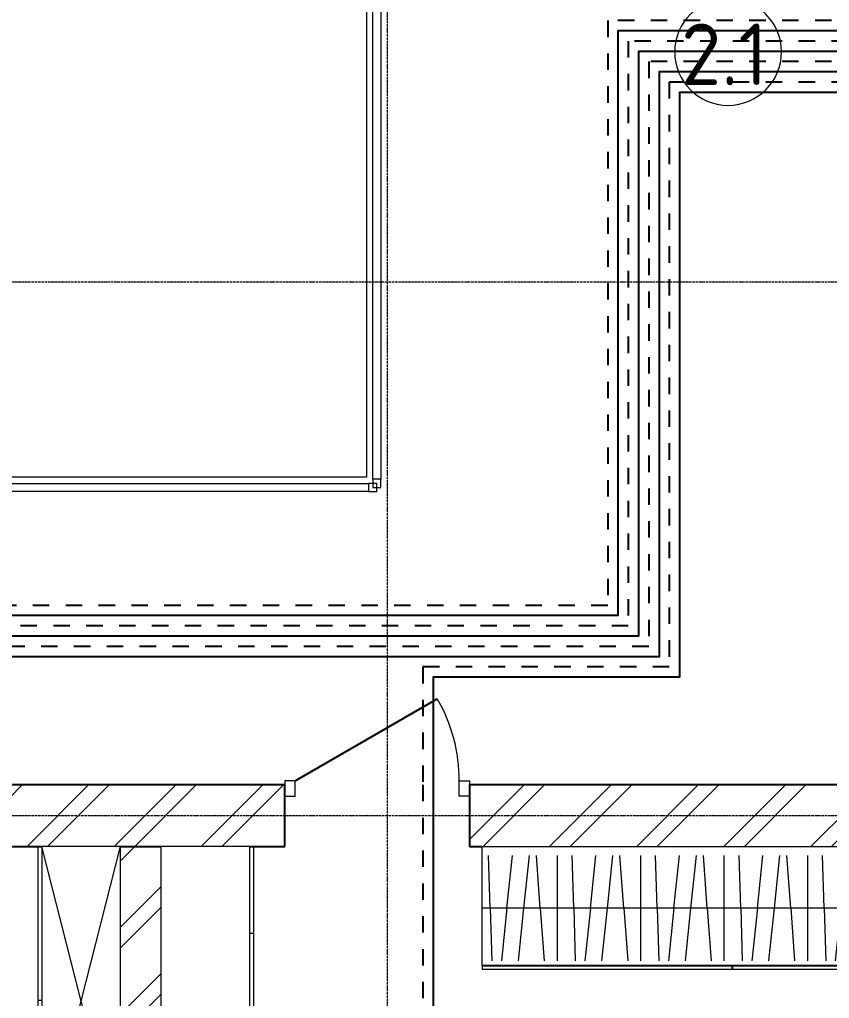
# Model space of a CAD drawing. Header units: millimetres. Extents: x -5016 to 22834, y -6019 to 18943.
# Drawn here: x 7710 to 11655, y 5409 to 10180 of the extents above; entities that cross this region are included whole.
import ezdxf

# ---------------------------------------------------------------- set-up
doc = ezdxf.new("R2010")
doc.units = ezdxf.units.MM
doc.linetypes.add('ОВ_ПУНКТ', pattern=[160, 80, -80])
doc.linetypes.add('Осевая 12-2-2', pattern=[16, 12, -2, 0, -2])
for name, color, linetype, lineweight in [('A-AREA-IDEN', 8, 'Continuous', 13), ('A-DETL-GENF', 9, 'Continuous', 13), ('A-DOOR', 8, 'Continuous', 13), ('A-FLOR', 9, 'Continuous', 13), ('A-GLAZ-CWMG', 8, 'Continuous', 13), ('A-WALL', 8, 'Continuous', 13), ('A-WALL-PATT', 8, 'Continuous', 13), ('I-FURN', 9, 'Continuous', 13), ('S-GRID', 8, 'Continuous', 13), ('АР_подложка', 8, 'Continuous', 13), ('ОВ_Т1', 1, 'Continuous', 50), ('ОВ_Т2', 5, 'Continuous', 50)]:
    doc.layers.add(name, color=color, linetype=linetype, lineweight=lineweight)
doc.styles.add('GOST Common', font='GOST_Common.ttf', dxfattribs={"height": 300})
pattern_1 = [(45, (0, 0), (-212.132, 212.132), []), (45, (0, 100), (-212.132, 212.132), [])]

# ---------------------------------------------------------------- blocks, each defined once
blk = doc.blocks.new('INT 18 Шкаф - INT 18 Шкаф-1564839-Этаж 2 - Планировка')
at = {"layer": 'A-DETL-GENF'}
for p, q in [((-1179.3, -307), (-1179.3, 207)), ((-1098, -50), (-1116.8, 207)), ((-1016.7, -50), (-989.7, 207)), ((-935.3, -50), (-908.3, 207)), ((-854, -50), (-861.9, 207)), ((-772.7, -307), (-772.7, 207)), ((-691.3, -50), (-710.2, 207)), ((-610, -50), (-583, 207)), ((-528.7, -50), (-501.7, 207)), ((-447.3, -50), (-455.2, 207)), ((-366, -307), (-366, 207)), ((-284.7, -50), (-303.5, 207)), ((-203.3, -50), (-176.3, 207)), ((-122, -50), (-95, 207)), ((-40.7, -50), (-48.5, 207)), ((40.7, -307), (40.7, 207)), ((122, -50), (103.2, 207)), ((203.3, -50), (230.3, 207)), ((284.7, -50), (311.7, 207)), ((366, -50), (358.1, 207)), ((447.3, -307), (447.3, 207)), ((528.7, -50), (509.8, 207)), ((610, -50), (637, 207)), ((691.3, -50), (718.3, 207)), ((772.7, -50), (764.8, 207)), ((854, -307), (854, 207)), ((935.3, -50), (916.5, 207)), ((1016.7, -50), (1043.7, 207)), ((1098, -50), (1125, 207)), ((1179.3, -50), (1171.5, 207)), ((-1220, -50), (-813.3, -50)), ((-1098, -50), (-1079.2, -307)), ((-1043.7, -307), (-1016.7, -50)), ((-935.3, -50), (-962.3, -307)), ((-854, -50), (-846.1, -307)), ((-813.3, -50), (-406.7, -50)), ((-691.3, -50), (-672.5, -307)), ((-637, -307), (-610, -50)), ((-528.7, -50), (-555.7, -307)), ((-447.3, -50), (-439.5, -307)), ((-406.7, -50), (0, -50)), ((-284.7, -50), (-265.8, -307)), ((-230.3, -307), (-203.3, -50)), ((-122, -50), (-149, -307)), ((-40.7, -50), (-32.8, -307)), ((0, -50), (406.7, -50)), ((122, -50), (140.8, -307)), ((176.3, -307), (203.3, -50)), ((284.7, -50), (257.7, -307)), ((366, -50), (373.9, -307)), ((406.7, -50), (813.3, -50)), ((528.7, -50), (547.5, -307)), ((583, -307), (610, -50)), ((691.3, -50), (664.3, -307)), ((772.7, -50), (780.5, -307)), ((813.3, -50), (1220, -50)), ((935.3, -50), (954.2, -307)), ((989.7, -307), (1016.7, -50)), ((1098, -50), (1071, -307)), ((1179.3, -50), (1187.2, -307))]:
    blk.add_line(p, q, dxfattribs=at)
at = {"layer": 'I-FURN'}
for p, q in [((-1218.5, 250), (-0.8, 250)), ((-1218.5, 250), (-1218.5, 232)), ((-0.8, 232), (-0.8, 250)), ((0.8, 250), (1218.5, 250)), ((0.8, 250), (0.8, 232)), ((1218.5, 232), (1218.5, 250)), ((-1220, 230), (-1220, -350)), ((-1220, 230), (1220, 230)), ((-0.8, 232), (-1218.5, 232)), ((1218.5, 232), (0.8, 232)), ((1220, -350), (1220, 230)), ((1220, -350), (-1220, -350))]:
    blk.add_line(p, q, dxfattribs=at)
blk = doc.blocks.new('INT 18 Шкаф - INT 18 Шкаф-1564877-Этаж 2 - Планировка')
at = {"layer": 'I-FURN'}
for p, q in [((-421, 100), (-0.8, 100)), ((-421, 100), (-421, 82)), ((-0.8, 82), (-0.8, 100)), ((0.8, 100), (421, 100)), ((0.8, 100), (0.8, 82)), ((421, 82), (421, 100)), ((-422.5, 80), (-422.5, -350)), ((-422.5, 80), (422.5, 80)), ((-0.8, 82), (-421, 82)), ((421, 82), (0.8, 82)), ((422.5, -350), (422.5, 80)), ((422.5, -350), (-422.5, -350))]:
    blk.add_line(p, q, dxfattribs=at)
blk = doc.blocks.new('Прямоугольный импост - Прямоугольный импост чёрный-1565332-Этаж 2 - Планировка')
at = {"layer": 'A-GLAZ-CWMG'}
for p, q in [((2408.2, 12592.6), (11578.2, 12592.6)), ((11578.2, 12552.6), (2408.2, 12552.6)), ((11578.2, 12592.6), (11578.2, 12552.6))]:
    blk.add_line(p, q, dxfattribs=at)
blk = doc.blocks.new('Прямоугольный импост - Прямоугольный импост чёрный-1565335-Этаж 2 - Планировка')
at = {"layer": 'A-GLAZ-CWMG'}
for p, q in [((0, 20), (-40, 20)), ((-40, 20), (-40, -20)), ((0, -20), (0, 20)), ((-40, -20), (0, -20))]:
    blk.add_line(p, q, dxfattribs=at)
blk = doc.blocks.new('Прямоугольный импост - Прямоугольный импост чёрный-1565337-Этаж 2 - Планировка')
at = {"layer": 'A-GLAZ-CWMG'}
for p, q in [((11598.2, 15652.6), (11638.2, 15652.6)), ((11598.2, 12612.6), (11598.2, 15652.6)), ((11638.2, 15652.6), (11638.2, 12612.6)), ((11638.2, 12612.6), (11598.2, 12612.6))]:
    blk.add_line(p, q, dxfattribs=at)
blk = doc.blocks.new('Прямоугольный импост - Прямоугольный импост чёрный-V4-Этаж 2 - Планировка')
at = {"layer": 'A-GLAZ-CWMG'}
for p, q in [((-40, -20), (-40, 20)), ((-40, 20), (0, 20)), ((0, 20), (0, -20)), ((0, -20), (-40, -20))]:
    blk.add_line(p, q, dxfattribs=at)
blk = doc.blocks.new('INT 19 Дверь межкомнатная одностворчатая - 900 х 2370 _800_ Глухое П-НАР-1569046-Этаж 2 - Планировка')
at = {"layer": 'A-DOOR', "lineweight": 25}
blk.add_line((-400, 170), (292.8, 570), dxfattribs=at)
at = {"layer": 'A-DOOR'}
for p, q in [((-400, 170), (-450, 170)), ((-450, 170), (-450, 95)), ((-400, 95), (-400, 170)), ((400, 95), (400, 170)), ((400, 170), (450, 170)), ((450, 170), (450, 95)), ((-450, 95), (-400, 95)), ((450, 95), (400, 95))]:
    blk.add_line(p, q, dxfattribs=at)
blk.add_arc((-400, 170), 800, 360, 30, dxfattribs=at)
blk = doc.blocks.new('INT 18 Шкаф - INT 18 Шкаф-1565985-Этаж 2 - Планировка')
at = {"layer": 'A-DETL-GENF'}
for p, q in [((750, -350), (-750, 32)), ((-750, -350), (750, 32))]:
    blk.add_line(p, q, dxfattribs=at)
at = {"layer": 'I-FURN'}
for p, q in [((-748.5, 50), (-0.8, 50)), ((-748.5, 50), (-748.5, 32)), ((-0.8, 32), (-0.8, 50)), ((0.8, 50), (748.5, 50)), ((0.8, 50), (0.8, 32)), ((748.5, 32), (748.5, 50)), ((-750, 30), (-750, -350)), ((-750, 30), (750, 30)), ((-0.8, 32), (-748.5, 32)), ((748.5, 32), (0.8, 32)), ((750, -350), (750, 30)), ((750, -350), (-750, -350))]:
    blk.add_line(p, q, dxfattribs=at)
blk = doc.blocks.new('INT Марка помещения - Номер помещения _ Площадь _ Имя-1615504-Этаж 2 - Планировка')
at = {"layer": 'A-AREA-IDEN'}
for start, end in [(360, 180), (180, 360)]:
    blk.add_arc((0, 0), 2.6, start, end, dxfattribs=at)
blk = doc.blocks.new('АР_План_2_этажа')
at = {"layer": 'A-WALL-PATT', "lineweight": 9}
h = blk.add_hatch(dxfattribs=at)
h.set_pattern_fill('FP_1', color=256, style=0, pattern_type=2)
h.set_pattern_definition(pattern_1)
h.paths.add_polyline_path([(14568.2, 10822.6), (14568.2, 11122.6), (12070.2, 11122.6), (12070.2, 10822.6), (14485.7, 10822.6)])
h.paths.add_polyline_path([(10875.4, 10822.6), (11170.2, 10822.6), (11170.2, 11122.6), (8918.2, 11122.6), (8918.2, 10822.6), (10568.2, 10822.6)])
h.paths.add_polyline_path([(8018.2, 10822.6), (8018.2, 11122.6), (5768.2, 11122.6), (5768.2, 10822.6), (7987.2, 10822.6)])
h.paths.add_polyline_path([(4808.2, 10822.6), (4868.2, 10822.6), (4868.2, 11122.6), (2368.2, 11122.6), (2368.2, 10822.6), (3654.8, 10822.6)])
h = blk.add_hatch(dxfattribs=at)
h.set_pattern_fill('FP_1', color=256, style=0, pattern_type=2)
h.set_pattern_definition(pattern_1)
h.paths.add_polyline_path([(10568.2, 5972.6), (10568.2, 10822.6), (10368.2, 10822.6), (10368.2, 5972.6)])
at = {"layer": 'A-FLOR'}
for p, q in [((11568.2, 15692.6), (11568.2, 12622.6)), ((11568.2, 12622.6), (2368.2, 12622.6))]:
    blk.add_line(p, q, dxfattribs=at)
at = {"layer": 'A-WALL', "lineweight": 25}
for p, q in [((11170.2, 11122.6), (8918.2, 11122.6)), ((11170.2, 10822.6), (11170.2, 11122.6)), ((15418.2, 11122.6), (12070.2, 11122.6)), ((12070.2, 11122.6), (12070.2, 10822.6)), ((8918.2, 10822.6), (9988.2, 10822.6)), ((10368.2, 10822.6), (10568.2, 10822.6)), ((10998.2, 10822.6), (11170.2, 10822.6)), ((12070.2, 10822.6), (12130.2, 10822.6))]:
    blk.add_line(p, q, dxfattribs=at)
at = {"layer": 'S-GRID', "color": 251, "linetype": 'Осевая 12-2-2', "true_color": 0x646464}
for p, q in [((11668.2, 22574.8), (11668.2, -1346.2)), ((23375.6, 13572.6), (-1176.1, 13572.6)), ((23375.6, 10972.6), (-1176.1, 10972.6))]:
    blk.add_line(p, q, dxfattribs=at)
at = {"layer": 'A-AREA-IDEN', "xscale": 99.99999999999993, "yscale": 99.99999999999993, "zscale": 99.99999999999993}
blk.add_blockref('INT Марка помещения - Номер помещения _ Площадь _ Имя-1615504-Этаж 2 - Планировка', (13329.5, 14695), dxfattribs=at)
at = {"layer": 'A-DOOR', "lineweight": 25}
blk.add_blockref('INT 19 Дверь межкомнатная одностворчатая - 900 х 2370 _800_ Глухое П-НАР-1569046-Этаж 2 - Планировка', (11620.2, 10972.6), dxfattribs=at)
at = {"layer": 'A-GLAZ-CWMG'}
for name, p in [('Прямоугольный импост - Прямоугольный импост чёрный-1565337-Этаж 2 - Планировка', (0, 0)), ('Прямоугольный импост - Прямоугольный импост чёрный-1565332-Этаж 2 - Планировка', (0, 0)), ('Прямоугольный импост - Прямоугольный импост чёрный-1565335-Этаж 2 - Планировка', (11618.2, 12572.6))]:
    blk.add_blockref(name, p, dxfattribs=at)
at = {"layer": 'A-GLAZ-CWMG', "extrusion": (0, 0, -1), "rotation": 270}
blk.add_blockref('Прямоугольный импост - Прямоугольный импост чёрный-V4-Этаж 2 - Планировка', (-11618.2, 12572.6), dxfattribs=at)
at = {"layer": 'I-FURN'}
for name, p, rotation in [('INT 18 Шкаф - INT 18 Шкаф-1565985-Этаж 2 - Планировка', (10018.2, 10072.6), 89.99999999999852), ('INT 18 Шкаф - INT 18 Шкаф-1564877-Этаж 2 - Планировка', (10918.2, 10400.1), 269.9999999999991), ('INT 18 Шкаф - INT 18 Шкаф-1564839-Этаж 2 - Планировка', (13350.2, 10472.6), 180)]:
    blk.add_blockref(name, p, dxfattribs=dict(at, rotation=rotation))
at = {"layer": 'A-AREA-IDEN', "insert": (13100.5, 14833.7), "char_height": 300, "width": 561.181, "attachment_point": 1, "style": 'GOST Common'}
blk.add_mtext('2.1', dxfattribs=at)

msp = doc.modelspace()

# ---------------------------------------------------------------- block references
at = {"layer": 'АР_подложка'}
msp.add_blockref('АР_План_2_этажа', (-2168, -4673), dxfattribs=at)

# ---------------------------------------------------------------- next in the draw order: linework, layer by layer
at = {"layer": 'ОВ_Т1', "lineweight": 25}
for points in [[(15135, 9230), (15135, 10125), (10625, 10125), (10625, 7275), (800, 7275), (620, 7275)], [(15055, 9230), (15055, 10025), (10725, 10025), (10725, 7175), (3175, 7175), (3175, 6450), (3175, 1595), (3025, 1595), (3025, 1480)], [(14975, 9230), (14975, 9925), (10825, 9925), (10825, 7075), (6325, 7075), (6325, 6450), (6325, 1595), (5725, 1595), (5725, 1480)], [(14895, 9230), (14895, 9825), (10925, 9825), (10925, 6975), (9725, 6975), (9725, 6450), (9725, 1595), (9625, 1595), (9625, 1480)]]:
    msp.add_lwpolyline(points, dxfattribs=at)
at = {"layer": 'ОВ_Т2', "linetype": 'ОВ_ПУНКТ', "lineweight": 25}
for points in [[(15185, 9230), (15185, 10175), (10575, 10175), (10575, 7325), (800, 7325), (620, 7325)], [(15105, 9230), (15105, 10075), (10675, 10075), (10675, 7225), (3125, 7225), (3125, 6450), (3125, 1645), (2975, 1645), (2975, 1480)], [(15025, 9230), (15025, 9975), (10775, 9975), (10775, 7125), (6275, 7125), (6275, 6450), (6275, 1645), (5675, 1645), (5675, 1480)], [(14945, 9230), (14945, 9875), (10875, 9875), (10875, 7025), (9675, 7025), (9675, 6450), (9675, 1645), (9575, 1645), (9575, 1480)]]:
    msp.add_lwpolyline(points, dxfattribs=at)

doc.saveas('drawing.dxf')
